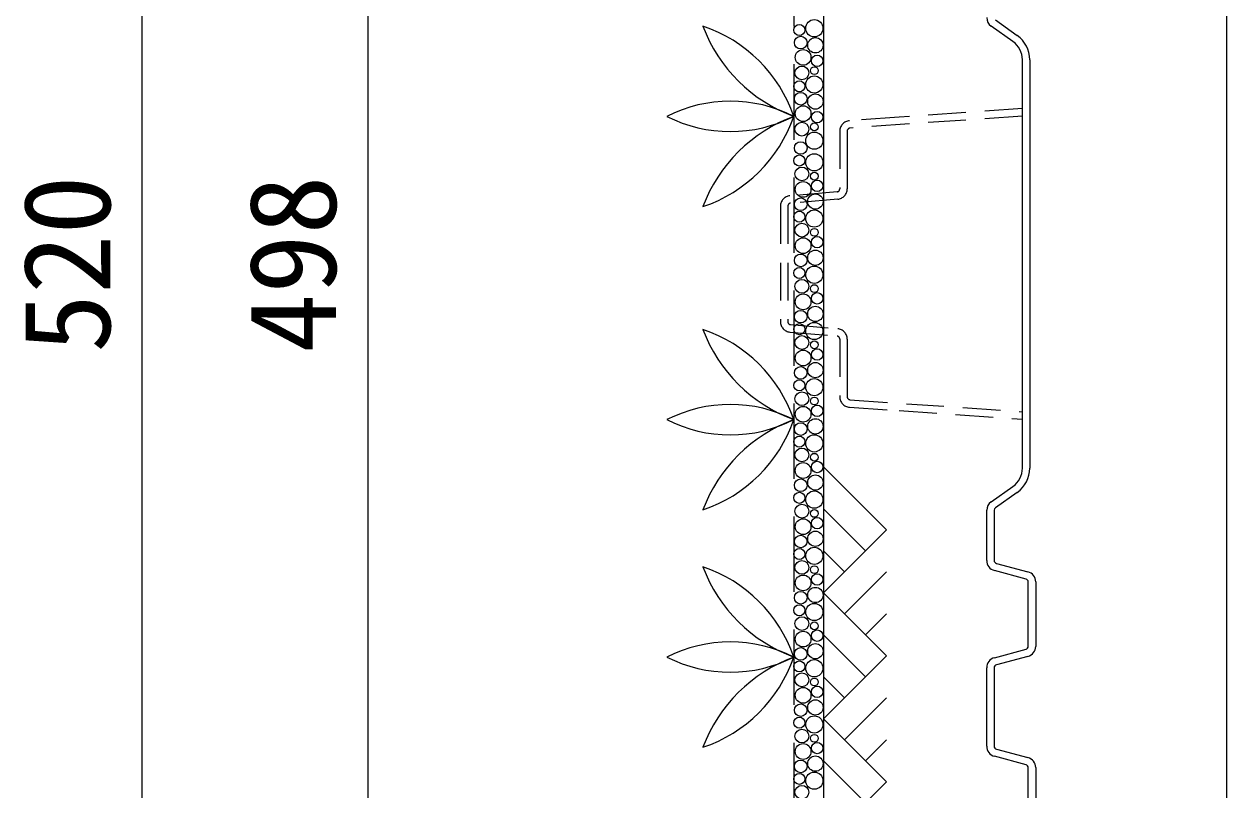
# Model space of a CAD drawing. Units: millimetres, scale not verified. Extents: x -3947 to 3947, y -2774 to 2774.
# Drawn here: x -371.6 to 33.6, y -162.1 to 96 of the extents above; entities that cross this region are included whole.
import ezdxf
from ezdxf.enums import TextEntityAlignment as Align

# ---------------------------------------------------------------- set-up
doc = ezdxf.new("R2010")
doc.units = ezdxf.units.MM
doc.header["$LTSCALE"] = 2
doc.header["$PDMODE"] = 32
doc.header["$PDSIZE"] = 0.4
doc.linetypes.add('USER1', pattern=[19.05, 12.7, -6.35])
doc.linetypes.add('USER2', pattern=[9.525, 6.35, -3.175])
for name, color, linetype, lineweight in [('0-0_0', 7, 'Continuous', 9), ('0-4_sunpo', 7, 'Continuous', 9), ('0-5_ecom', 7, 'Continuous', 9), ('0-6_KANAMONO', 4, 'Continuous', 18), ('0-8_GREEN', 7, 'Continuous', 9)]:
    doc.layers.add(name, color=color, linetype=linetype, lineweight=lineweight)
doc.layers.add('0-2_DEFPOINTS', color=7, linetype='Continuous')
doc.styles.add('ＭＳ ゴシック', font='')
doc.styles.get('ＭＳ ゴシック').set_extended_font_data('MS Gothic')

# ---------------------------------------------------------------- blocks, each defined once
blk = doc.blocks.new('_Dot')
at = {"layer": '0-0_0'}
for p, q in [((-0.5, 0), (-1, 0)), ((0.25, 0), (-0.25, 0))]:
    blk.add_line(p, q, dxfattribs=at)
blk.add_circle((0, 0), 0.25, dxfattribs=at)
blk = doc.blocks.new('D13')
at = {"layer": '0-2_DEFPOINTS'}
for p in [(3864.72, 3228.725), (4090.911, 3228.725), (4090.911, 2708.725)]:
    blk.add_point(p, dxfattribs=at)
at = {"layer": '0-4_sunpo'}
for p, q in [((4070.911, 3228.725), (3864.72, 3228.725)), ((3864.72, 2724.725), (3864.72, 3212.725)), ((4070.911, 2708.725), (3864.72, 2708.725))]:
    blk.add_line(p, q, dxfattribs=at)
at = {"layer": '0-4_sunpo', "xscale": 16, "yscale": 16}
for p, rotation in [((3864.72, 3228.725), 90), ((3864.72, 2708.725), 270)]:
    blk.add_blockref('_Dot', p, dxfattribs=dict(at, rotation=rotation))
at = {"layer": '0-4_sunpo', "style": 'ＭＳ ゴシック'}
blk.add_text('520', height=29.33, rotation=90, dxfattribs=at).set_placement((3862.72, 2938.725), align=Align.BOTTOM_LEFT)
blk = doc.blocks.new('D15')
at = {"layer": '0-2_DEFPOINTS'}
for p in [(3940.801, 3217.725), (4079.711, 3217.725), (4079.711, 2719.725)]:
    blk.add_point(p, dxfattribs=at)
at = {"layer": '0-4_sunpo'}
for p, q in [((4059.711, 3217.725), (3940.801, 3217.725)), ((3940.801, 2735.725), (3940.801, 3201.725)), ((4059.711, 2719.725), (3940.801, 2719.725))]:
    blk.add_line(p, q, dxfattribs=at)
at = {"layer": '0-4_sunpo', "xscale": 16, "yscale": 16}
for p, rotation in [((3940.801, 3217.725), 90), ((3940.801, 2719.725), 270)]:
    blk.add_blockref('_Dot', p, dxfattribs=dict(at, rotation=rotation))
at = {"layer": '0-4_sunpo', "style": 'ＭＳ ゴシック'}
blk.add_text('498', height=29.33, rotation=90, dxfattribs=at).set_placement((3938.801, 2938.725), align=Align.BOTTOM_LEFT)

msp = doc.modelspace()

# ---------------------------------------------------------------- linework, layer by layer
at = {"layer": '0-5_ecom', "color": 3, "linetype": 'USER1', "lineweight": 18}
msp.add_line((-112.288, 234.851), (-112.288, -230.829), dxfattribs=at)
at = {"layer": '0-5_ecom'}
for p, q in [((-102.288, 234.677), (-102.288, -227.255)), ((-44.366, 97.381), (-37.008, 92.169)), ((-38.453, 90.129), (-45.811, 95.341)), ((-35.288, -53.649), (-35.288, 84.009)), ((-32.788, 84.009), (-32.788, -53.649)), ((-102.288, -53.229), (-81.075, -74.442)), ((-45.811, -64.981), (-38.453, -59.769)), ((-37.008, -61.809), (-44.366, -67.021)), ((-102.288, -67.371), (-88.146, -81.513)), ((-47.288, -84.753), (-47.288, -67.837)), ((-44.788, -67.837), (-44.788, -84.753)), ((-102.288, -95.655), (-81.075, -74.442)), ((-102.288, -81.513), (-95.217, -88.584)), ((-95.217, -102.726), (-81.075, -88.584)), ((-34.029, -90.991), (-44.694, -88.134)), ((-44.047, -85.719), (-33.382, -88.576)), ((-33.288, -113.683), (-33.288, -91.957)), ((-30.788, -91.957), (-30.788, -113.683)), ((-102.288, -95.655), (-81.075, -116.869)), ((-88.146, -109.797), (-81.075, -102.726)), ((-102.288, -109.798), (-88.146, -123.94)), ((-102.288, -138.082), (-81.075, -116.869)), ((-44.694, -117.507), (-34.029, -114.649)), ((-33.382, -117.064), (-44.047, -119.922)), ((-47.288, -147.353), (-47.288, -120.887)), ((-44.788, -120.887), (-44.788, -147.353)), ((-102.288, -123.94), (-95.217, -131.011)), ((-95.217, -145.153), (-81.075, -131.011)), ((-102.288, -138.082), (-81.075, -159.295)), ((-88.146, -152.224), (-81.075, -145.153)), ((-44.047, -148.319), (-33.382, -151.176)), ((-102.288, -152.224), (-88.146, -166.366)), ((-34.029, -153.591), (-44.694, -150.734)), ((-33.288, -203.683), (-33.288, -154.557)), ((-30.788, -154.557), (-30.788, -203.683)), ((-102.288, -180.508), (-81.075, -159.295))]:
    msp.add_line(p, q, dxfattribs=at)
at = {"layer": '0-5_ecom', "linetype": 'USER2'}
for p, q in [((-35.288, 65.005), (-93.358, 60.944)), ((-96.788, 59.947), (-96.788, 40.494)), ((-97.702, 39.497), (-113.589, 38.127)), ((-97.487, 37.007), (-113.374, 35.636)), ((-116.788, 34.64), (-116.788, -4.28)), ((-114.288, 34.64), (-114.288, -4.28)), ((-113.589, -7.767), (-97.702, -9.138)), ((-113.374, -5.276), (-97.487, -6.647)), ((-96.788, -10.134), (-96.788, -29.587)), ((-93.358, -30.585), (-35.288, -34.645))]:
    msp.add_line(p, q, dxfattribs=at)
for points in [[(-35.288, 67.511), (-76.788, 64.609), (-93.532, 63.438)], [(-94.288, 59.947), (-94.288, 48.927), (-94.288, 40.494)], [(-94.288, -10.134), (-94.288, -18.567), (-94.288, -29.587)], [(-93.532, -33.079), (-76.788, -34.249), (-35.288, -37.151)]]:
    msp.add_lwpolyline(points, dxfattribs=at)
at = {"layer": '0-5_ecom'}
for centre, radius in [((-105.374, 94.594), 2.903), ((-110.396, 93.992), 1.865), ((-109.957, 89.773), 2.127), ((-105.014, 88.858), 2.579), ((-109.145, 84.778), 2.658), ((-104.413, 83.605), 1.925), ((-109.556, 79.554), 2.322), ((-105.356, 80.315), 1.311), ((-105.374, 75.651), 2.903), ((-110.396, 75.05), 1.865), ((-109.957, 70.831), 2.127), ((-105.014, 69.915), 2.579), ((-109.145, 65.835), 2.658), ((-104.413, 64.662), 1.925), ((-109.556, 60.612), 2.322), ((-105.356, 61.372), 1.311), ((-105.374, 56.708), 2.903), ((-109.957, 54.243), 2.127), ((-110.396, 50.024), 1.865), ((-105.374, 49.423), 2.903), ((-109.556, 45.519), 2.322), ((-105.356, 44.759), 1.311), ((-109.145, 40.296), 2.658), ((-104.413, 41.468), 1.925), ((-109.957, 35.3), 2.127), ((-105.014, 36.216), 2.579), ((-110.396, 31.081), 1.865), ((-105.374, 30.48), 2.903), ((-109.556, 26.576), 2.322), ((-105.356, 25.816), 1.311), ((-104.413, 22.526), 1.925), ((-109.145, 21.353), 2.658), ((-109.957, 16.357), 2.127), ((-105.014, 17.273), 2.579), ((-110.396, 12.138), 1.865), ((-105.374, 11.537), 2.903), ((-109.556, 7.634), 2.322), ((-105.356, 6.874), 1.311), ((-109.145, 2.41), 2.658), ((-104.413, 3.583), 1.925), ((-105.014, -1.67), 2.579), ((-109.957, -2.585), 2.127), ((-110.396, -6.804), 1.865), ((-105.374, -7.406), 2.903), ((-109.556, -11.309), 2.322), ((-105.356, -12.069), 1.311), ((-109.145, -16.532), 2.658), ((-104.413, -15.36), 1.925), ((-109.957, -21.528), 2.127), ((-105.014, -20.612), 2.579), ((-110.396, -25.747), 1.865), ((-105.374, -26.348), 2.903), ((-109.556, -30.252), 2.322), ((-105.356, -31.012), 1.311), ((-104.413, -34.303), 1.925), ((-109.145, -35.475), 2.658), ((-109.957, -40.471), 2.127), ((-105.014, -39.555), 2.579), ((-110.396, -44.69), 1.865), ((-105.374, -45.291), 2.903), ((-109.556, -49.195), 2.322), ((-109.145, -54.418), 2.658), ((-105.356, -49.955), 1.311), ((-104.413, -53.245), 1.925), ((-105.014, -58.498), 2.579), ((-109.957, -59.414), 2.127), ((-110.396, -63.633), 1.865), ((-105.374, -64.234), 2.903), ((-109.556, -68.137), 2.322), ((-105.356, -68.897), 1.311), ((-109.145, -73.361), 2.658), ((-104.413, -72.188), 1.925), ((-109.957, -78.356), 2.127), ((-105.014, -77.441), 2.579), ((-110.396, -82.575), 1.865), ((-105.374, -83.177), 2.903), ((-109.556, -87.08), 2.322), ((-105.356, -87.84), 1.311), ((-109.145, -92.303), 2.658), ((-104.413, -91.131), 1.925), ((-109.957, -97.299), 2.127), ((-105.014, -96.383), 2.579), ((-110.396, -101.518), 1.865), ((-105.374, -102.119), 2.903), ((-109.556, -106.023), 2.322), ((-109.145, -111.246), 2.658), ((-105.356, -106.783), 1.311), ((-104.413, -110.074), 1.925), ((-105.014, -115.326), 2.579), ((-109.957, -116.242), 2.127), ((-110.396, -120.461), 1.865), ((-105.374, -121.062), 2.903), ((-109.556, -124.966), 2.322), ((-105.356, -125.726), 1.311), ((-109.145, -130.189), 2.658), ((-104.413, -129.016), 1.925), ((-109.957, -135.185), 2.127), ((-105.014, -134.269), 2.579), ((-110.396, -139.404), 1.865), ((-105.374, -140.005), 2.903), ((-109.556, -143.908), 2.322), ((-105.356, -144.668), 1.311), ((-109.145, -149.132), 2.658), ((-104.413, -147.959), 1.925), ((-109.957, -154.127), 2.127), ((-105.014, -153.212), 2.579), ((-110.396, -158.346), 1.865), ((-105.374, -158.948), 2.903), ((-109.556, -162.851), 2.322)]:
    msp.add_circle(centre, radius, dxfattribs=at)
for centre, radius, start, end in [((-43.788, 98.197), 3.5, 180, 234.68874), ((-42.788, 84.009), 7.5, 360, 54.68874), ((-42.788, 84.009), 10, 0, 54.68879), ((-42.788, -53.649), 7.5, 305.31126, 0), ((-42.788, -53.649), 10, 305.31121, 0), ((-43.788, -67.837), 3.5, 125.31126, 180), ((-43.788, -67.837), 1, 125.31121, 180), ((-43.788, -84.753), 3.5, 180, 254.99996), ((-43.788, -84.753), 1, 180, 255.00003), ((-34.288, -91.957), 3.5, 360, 75.00003), ((-34.288, -91.957), 1, 0, 74.99996), ((-43.788, -120.887), 3.5, 105.00004, 180), ((-34.288, -113.683), 1, 285.00004, 360), ((-34.288, -113.683), 3.5, 284.99997, 0), ((-43.788, -120.887), 1, 104.99997, 180), ((-43.788, -147.353), 3.5, 180, 254.99996), ((-43.788, -147.353), 1, 180, 255.00003), ((-34.288, -154.557), 1, 0, 74.99996), ((-34.288, -154.557), 3.5, 360, 75.00003)]:
    msp.add_arc(centre, radius, start, end, dxfattribs=at)
at = {"layer": '0-5_ecom', "linetype": 'USER2'}
for centre, radius, start, end in [((-93.288, 59.947), 3.5, 94.00001, 180), ((-93.288, 59.947), 1, 94, 180), ((-113.288, 34.64), 3.5, 94.93185, 180), ((-97.788, 40.494), 1, 274.93185, 0), ((-97.788, 40.494), 3.5, 274.93181, 360), ((-113.288, 34.64), 1, 94.93181, 180), ((-113.288, -4.28), 3.5, 180, 265.06815), ((-113.288, -4.28), 1, 180, 265.06819), ((-97.788, -10.134), 3.5, 360, 85.06819), ((-97.788, -10.134), 1, 360, 85.06815), ((-93.288, -29.587), 3.5, 180, 265.99999), ((-93.288, -29.587), 1, 180, 266)]:
    msp.add_arc(centre, radius, start, end, dxfattribs=at)
at = {"layer": '0-6_KANAMONO'}
msp.add_line((33.638, -444.82), (33.638, 2035.18), dxfattribs=at)
at = {"layer": '0-8_GREEN'}
for centre, radius, start, end in [((-94.312, 113.601), 51.907, 200.6415, 249.73837), ((-158.329, 49.158), 48.659, 18.88305, 71.49791), ((-133.681, 22.691), 47.326, 63.12599, 116.87171), ((-133.681, 107.121), 47.326, 243.12829, 296.87401), ((-94.312, 16.211), 51.907, 110.26163, 159.3585), ((-158.329, 80.654), 48.659, 288.50209, 341.11695), ((-94.312, 11.398), 51.907, 200.6415, 249.73837), ((-158.329, -53.045), 48.659, 18.88305, 71.49791), ((-133.681, -79.512), 47.326, 63.12599, 116.87171), ((-133.681, 4.918), 47.326, 243.12829, 296.87401), ((-94.312, -85.992), 51.907, 110.26163, 159.3585), ((-158.329, -21.549), 48.659, 288.50209, 341.11695), ((-94.312, -68.602), 51.907, 200.6415, 249.73837), ((-158.329, -133.045), 48.659, 18.88305, 71.49791), ((-133.681, -159.512), 47.326, 63.12599, 116.87171), ((-133.681, -75.082), 47.326, 243.12829, 296.87401), ((-94.312, -165.992), 51.907, 110.26163, 159.3585), ((-158.329, -101.549), 48.659, 288.50209, 341.11695)]:
    msp.add_arc(centre, radius, start, end, dxfattribs=at)

# ---------------------------------------------------------------- block references
at = {"layer": '0-4_sunpo'}
for name in ['D13', 'D15']:
    msp.add_blockref(name, (-4196.499, -2953.545), dxfattribs=at)

doc.saveas('drawing.dxf')
